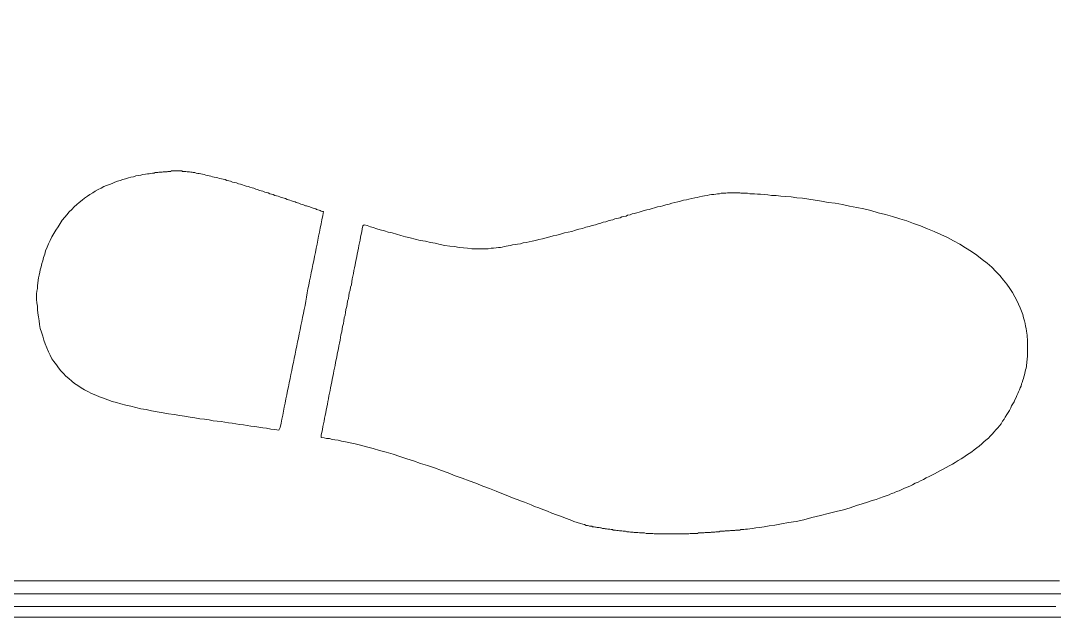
# Model space of a CAD drawing. Units: millimetres at full size, sheet at 1:100. Extents: x 3352 to 127672, y -40372 to 101181.
# Drawn here: x 57108.3 to 57358.1, y -11839.8 to -11695.6 of the extents above; entities that cross this region are included whole.
import ezdxf

# ---------------------------------------------------------------- set-up
doc = ezdxf.new("R2010")
doc.units = ezdxf.units.MM
doc.header["$LTSCALE"] = 100
doc.layers.add('0-0', color=134, linetype='Continuous', lineweight=18)

msp = doc.modelspace()

# ---------------------------------------------------------------- linework, layer by layer
at = {"layer": '0-0', "color": 1}
msp.add_lwpolyline([(57821.9, -7968.9), (56242.2, -7968.9), (56242.2, -11839.8), (61330.6, -11839.8), (61330.6, -10319.7), (57821.9, -10319.7)], close=True, dxfattribs=at)
at = {"layer": '0-0'}
for points in [[(57152.6, -11732.8), (57152.2, -11732.7), (57151.8, -11732.6), (57151.4, -11732.5), (57151.1, -11732.5), (57150.7, -11732.4), (57150.4, -11732.3), (57150, -11732.3), (57149.7, -11732.2), (57149.4, -11732.2), (57149.1, -11732.1), (57148.8, -11732.1), (57148.5, -11732.1), (57148.2, -11732), (57147.9, -11732), (57147.7, -11732), (57147.4, -11732), (57147.2, -11731.9), (57147, -11731.9), (57146.7, -11731.9), (57146.5, -11731.9), (57146.3, -11731.9), (57146.1, -11731.9), (57145.9, -11731.9), (57145.7, -11731.9), (57145.5, -11731.9), (57145.3, -11731.9), (57145.2, -11731.9), (57145, -11731.9), (57144.8, -11731.9), (57144.7, -11731.9), (57144.5, -11732), (57144.3, -11732), (57144.2, -11732), (57144.1, -11732), (57143.9, -11732), (57143.8, -11732), (57143.7, -11732.1), (57143.6, -11732.1), (57143.4, -11732.1)], [(57143.4, -11732.1), (57143.3, -11732.1), (57143.1, -11732.1), (57143, -11732.1), (57142.8, -11732.1), (57142.7, -11732.1), (57142.5, -11732.2), (57142.3, -11732.2), (57142.1, -11732.2), (57141.9, -11732.2), (57141.7, -11732.2), (57141.4, -11732.3), (57141.1, -11732.3), (57140.8, -11732.3), (57140.5, -11732.4), (57140.1, -11732.4), (57139.7, -11732.5), (57139.3, -11732.6), (57138.9, -11732.6), (57138.4, -11732.7), (57137.8, -11732.8), (57137.3, -11732.9), (57136.7, -11733), (57136.1, -11733.1), (57135.5, -11733.3), (57134.9, -11733.4), (57134.3, -11733.6), (57133.6, -11733.8), (57133, -11734), (57132.3, -11734.2), (57131.7, -11734.4), (57131, -11734.6), (57130.4, -11734.9), (57129.7, -11735.2), (57129, -11735.4), (57128.4, -11735.7), (57127.7, -11736.1), (57127, -11736.4), (57126.3, -11736.8), (57125.7, -11737.2)], [(57169.7, -11737.8), (57169.3, -11737.6), (57168.9, -11737.5), (57168.5, -11737.4), (57168.1, -11737.2), (57167.7, -11737.1), (57167.3, -11737), (57166.8, -11736.8), (57166.4, -11736.7), (57166, -11736.6), (57165.5, -11736.4), (57165.1, -11736.3), (57164.6, -11736.1), (57164.2, -11736), (57163.7, -11735.8), (57163.3, -11735.7), (57162.8, -11735.6), (57162.3, -11735.4), (57161.9, -11735.3), (57161.4, -11735.1), (57160.9, -11735), (57160.4, -11734.8), (57160, -11734.7), (57159.5, -11734.6), (57159, -11734.4), (57158.6, -11734.3), (57158.1, -11734.2), (57157.7, -11734), (57157.2, -11733.9), (57156.8, -11733.8), (57156.3, -11733.7), (57155.9, -11733.6), (57155.5, -11733.5), (57155, -11733.4), (57154.6, -11733.3), (57154.2, -11733.2), (57153.8, -11733.1), (57153.4, -11733), (57153, -11732.9), (57152.6, -11732.8)], [(57125.7, -11737.2), (57125, -11737.6), (57124.4, -11738), (57123.7, -11738.5), (57123.1, -11739), (57122.4, -11739.5), (57121.8, -11740), (57121.2, -11740.6), (57120.6, -11741.2), (57120, -11741.8), (57119.4, -11742.5), (57118.9, -11743.1), (57118.3, -11743.8), (57117.8, -11744.6), (57117.3, -11745.4), (57116.8, -11746.2), (57116.3, -11747), (57115.8, -11747.8), (57115.4, -11748.7), (57115, -11749.5), (57114.7, -11750.3), (57114.3, -11751.2), (57114.1, -11752), (57113.8, -11752.8), (57113.6, -11753.6), (57113.4, -11754.3), (57113.2, -11755.1), (57113, -11755.8), (57112.9, -11756.4), (57112.7, -11757.1), (57112.6, -11757.7), (57112.5, -11758.3), (57112.4, -11759), (57112.3, -11759.6), (57112.3, -11760.3), (57112.2, -11761), (57112.1, -11761.6), (57112.1, -11762.3), (57112.1, -11763), (57112.2, -11763.8)], [(57181.5, -11741.7), (57181.2, -11741.7), (57180.9, -11741.6), (57180.7, -11741.5), (57180.4, -11741.4), (57180.1, -11741.3), (57179.8, -11741.2), (57179.6, -11741.1), (57179.3, -11741), (57179, -11740.9), (57178.7, -11740.8), (57178.5, -11740.7), (57178.2, -11740.6), (57177.9, -11740.5), (57177.6, -11740.4), (57177.4, -11740.3), (57177.1, -11740.3), (57176.8, -11740.2), (57176.6, -11740.1), (57176.3, -11740), (57176, -11739.9), (57175.7, -11739.8), (57175.5, -11739.7), (57175.2, -11739.6), (57174.9, -11739.5), (57174.6, -11739.4), (57174.3, -11739.3), (57174, -11739.2), (57173.7, -11739.1), (57173.3, -11739), (57173, -11738.9), (57172.7, -11738.8), (57172.3, -11738.6), (57172, -11738.5), (57171.6, -11738.4), (57171.2, -11738.3), (57170.9, -11738.2), (57170.5, -11738), (57170.1, -11737.9), (57169.7, -11737.8)], [(57267.1, -11739.4), (57266.4, -11739.5), (57265.7, -11739.7), (57265, -11739.9), (57264.2, -11740.1), (57263.5, -11740.3), (57262.9, -11740.5), (57262.2, -11740.6), (57261.5, -11740.8), (57260.9, -11741), (57260.2, -11741.2), (57259.6, -11741.3), (57259, -11741.5), (57258.3, -11741.7), (57257.8, -11741.9), (57257.2, -11742), (57256.6, -11742.2), (57256.1, -11742.3), (57255.6, -11742.5), (57255, -11742.6), (57254.6, -11742.8), (57254.1, -11742.9), (57253.6, -11743), (57253.2, -11743.2), (57252.8, -11743.3), (57252.3, -11743.4), (57251.9, -11743.5), (57251.4, -11743.7), (57250.9, -11743.8), (57250.3, -11744), (57249.7, -11744.2), (57249.1, -11744.3), (57248.5, -11744.5), (57247.9, -11744.7), (57247.2, -11744.9), (57246.4, -11745.1), (57245.7, -11745.3), (57244.9, -11745.5), (57244.1, -11745.8), (57243.2, -11746)], [(57284.5, -11737.4), (57284, -11737.3), (57283.5, -11737.3), (57283.1, -11737.3), (57282.7, -11737.3), (57282.4, -11737.3), (57282.1, -11737.2), (57281.8, -11737.2), (57281.5, -11737.2), (57281.3, -11737.2), (57281, -11737.2), (57280.8, -11737.2), (57280.5, -11737.2), (57280.3, -11737.2), (57280, -11737.2), (57279.7, -11737.2), (57279.4, -11737.2), (57279.1, -11737.2), (57278.7, -11737.3), (57278.4, -11737.3), (57278, -11737.3), (57277.6, -11737.3), (57277.2, -11737.4), (57276.7, -11737.4), (57276.3, -11737.5), (57275.8, -11737.6), (57275.3, -11737.6), (57274.8, -11737.7), (57274.2, -11737.8), (57273.6, -11737.9), (57273.1, -11738), (57272.4, -11738.2), (57271.8, -11738.3), (57271.2, -11738.4), (57270.5, -11738.6), (57269.8, -11738.7), (57269.2, -11738.9), (57268.5, -11739), (57267.8, -11739.2), (57267.1, -11739.4)], [(57339.4, -11752.3), (57338.1, -11751.4), (57336.7, -11750.5), (57335.3, -11749.6), (57333.8, -11748.8), (57332.3, -11748), (57330.7, -11747.3), (57329.1, -11746.5), (57327.5, -11745.9), (57325.8, -11745.2), (57324.1, -11744.6), (57322.5, -11744), (57320.8, -11743.5), (57319, -11742.9), (57317.3, -11742.4), (57315.6, -11742), (57313.8, -11741.5), (57312.1, -11741.1), (57310.4, -11740.7), (57308.6, -11740.4), (57306.9, -11740), (57305.2, -11739.7), (57303.5, -11739.5), (57301.9, -11739.2), (57300.3, -11739), (57298.8, -11738.7), (57297.3, -11738.5), (57295.9, -11738.4), (57294.5, -11738.2), (57293.2, -11738.1), (57292, -11738), (57290.9, -11737.8), (57289.8, -11737.8), (57288.9, -11737.7), (57288, -11737.6), (57287.1, -11737.5), (57286.4, -11737.5), (57285.7, -11737.4), (57285.1, -11737.4), (57284.5, -11737.4)], [(57179.9, -11749.6), (57180.1, -11748.6), (57180.3, -11747.7), (57180.5, -11746.7), (57180.7, -11745.7), (57180.9, -11744.7), (57181.1, -11743.7), (57181.3, -11742.7), (57181.5, -11741.7)], [(57214.3, -11750.4), (57213.1, -11750.2), (57212, -11750.1), (57210.8, -11749.9), (57209.7, -11749.7), (57208.5, -11749.4), (57207.3, -11749.2), (57206.1, -11748.9), (57204.8, -11748.7), (57203.6, -11748.4), (57202.4, -11748.1), (57201.3, -11747.8), (57200.2, -11747.5), (57199.1, -11747.2), (57198.1, -11746.9), (57197.1, -11746.7), (57196.2, -11746.4), (57195.2, -11746.1), (57194.4, -11745.9), (57193.5, -11745.6), (57192.8, -11745.4), (57192, -11745.1), (57191.3, -11744.9), (57191, -11745.2), (57190.8, -11745.9), (57190.7, -11746.6), (57190.6, -11747.2), (57190.4, -11747.9), (57190.3, -11748.6), (57190.2, -11749.3), (57190, -11749.9), (57189.9, -11750.6), (57189.8, -11751.3), (57189.6, -11752), (57189.5, -11752.6), (57189.4, -11753.3), (57189.2, -11754), (57189.1, -11754.6), (57189, -11755.3), (57188.8, -11756)], [(57243.2, -11746), (57242.4, -11746.2), (57241.5, -11746.5), (57240.6, -11746.7), (57239.7, -11746.9), (57238.8, -11747.2), (57237.9, -11747.4), (57237, -11747.6), (57236.2, -11747.8), (57235.3, -11748.1), (57234.4, -11748.3), (57233.5, -11748.5), (57232.7, -11748.7), (57231.9, -11748.9), (57231.2, -11749), (57230.5, -11749.2), (57229.7, -11749.3), (57229.1, -11749.5), (57228.4, -11749.6), (57227.8, -11749.7), (57227.2, -11749.8), (57226.7, -11749.9), (57226.1, -11750), (57225.6, -11750.1), (57225.2, -11750.2), (57224.7, -11750.3), (57224.3, -11750.4), (57223.8, -11750.4), (57223.2, -11750.5), (57222.6, -11750.6), (57222, -11750.6), (57221.3, -11750.7), (57220.6, -11750.7), (57219.9, -11750.7), (57219.1, -11750.7), (57218.2, -11750.7), (57217.3, -11750.7), (57216.3, -11750.6), (57215.3, -11750.5), (57214.3, -11750.4)], [(57172.2, -11788), (57172.4, -11787), (57172.6, -11786), (57172.8, -11785), (57173, -11784.1), (57173.2, -11783.1), (57173.4, -11782.1), (57173.6, -11781.1), (57173.8, -11780.1), (57174, -11779.1), (57174.2, -11778.2), (57174.4, -11777.2), (57174.6, -11776.2), (57174.8, -11775.2), (57175, -11774.2), (57175.2, -11773.2), (57175.4, -11772.3), (57175.6, -11771.3), (57175.8, -11770.3), (57176, -11769.3), (57176.2, -11768.3), (57176.4, -11767.3), (57176.6, -11766.3), (57176.8, -11765.4), (57177, -11764.4), (57177.2, -11763.4), (57177.4, -11762.4), (57177.5, -11761.4), (57177.7, -11760.4), (57177.9, -11759.5), (57178.1, -11758.5), (57178.3, -11757.5), (57178.5, -11756.5), (57178.7, -11755.5), (57178.9, -11754.5), (57179.1, -11753.6), (57179.3, -11752.6), (57179.5, -11751.6), (57179.7, -11750.6), (57179.9, -11749.6)], [(57351.5, -11778.4), (57351.5, -11778), (57351.6, -11777.6), (57351.6, -11777.2), (57351.7, -11776.8), (57351.7, -11776.3), (57351.7, -11775.9), (57351.7, -11775.5), (57351.7, -11775.1), (57351.7, -11774.7), (57351.7, -11774.3), (57351.7, -11773.8), (57351.7, -11773.4), (57351.7, -11773), (57351.7, -11772.6), (57351.6, -11772.1), (57351.6, -11771.6), (57351.5, -11771.1), (57351.4, -11770.6), (57351.3, -11770), (57351.2, -11769.4), (57351.1, -11768.8), (57350.9, -11768.1), (57350.7, -11767.4), (57350.5, -11766.6), (57350.2, -11765.8), (57349.9, -11765), (57349.5, -11764.1), (57349.1, -11763.2), (57348.6, -11762.3), (57348, -11761.3), (57347.4, -11760.3), (57346.7, -11759.3), (57345.9, -11758.3), (57345, -11757.2), (57344, -11756.2), (57343, -11755.2), (57341.9, -11754.2), (57340.7, -11753.3), (57339.4, -11752.3)], [(57188.8, -11756), (57188.7, -11756.7), (57188.6, -11757.3), (57188.4, -11758), (57188.3, -11758.7), (57188.2, -11759.4), (57188, -11760), (57187.9, -11760.7), (57187.7, -11761.4), (57187.6, -11762.1), (57187.5, -11762.7), (57187.3, -11763.4), (57187.2, -11764.1), (57187.1, -11764.7), (57186.9, -11765.4), (57186.8, -11766.1), (57186.7, -11766.8), (57186.5, -11767.4), (57186.4, -11768.1), (57186.3, -11768.8), (57186.1, -11769.5), (57186, -11770.1), (57185.9, -11770.8), (57185.7, -11771.5), (57185.6, -11772.2), (57185.5, -11772.8), (57185.3, -11773.5), (57185.2, -11774.2), (57185.1, -11774.9), (57184.9, -11775.5), (57184.8, -11776.2), (57184.7, -11776.9), (57184.5, -11777.5), (57184.4, -11778.2), (57184.3, -11778.9), (57184.1, -11779.6), (57184, -11780.2), (57183.9, -11780.9), (57183.7, -11781.6), (57183.6, -11782.3)], [(57112.2, -11763.8), (57112.3, -11764.6), (57112.3, -11765.4), (57112.4, -11766.3), (57112.6, -11767.2), (57112.7, -11768.1), (57112.8, -11769), (57113, -11770), (57113.3, -11770.9), (57113.6, -11771.8), (57113.9, -11772.8), (57114.2, -11773.7), (57114.6, -11774.7), (57115, -11775.6), (57115.4, -11776.4), (57115.8, -11777.3), (57116.3, -11778), (57116.9, -11778.8), (57117.4, -11779.5), (57118, -11780.2), (57118.6, -11780.9), (57119.2, -11781.5), (57119.9, -11782.1), (57120.6, -11782.7), (57121.3, -11783.3), (57122.1, -11783.8), (57122.9, -11784.3), (57123.7, -11784.8), (57124.5, -11785.2), (57125.4, -11785.7), (57126.4, -11786.1), (57127.3, -11786.5), (57128.3, -11786.8), (57129.3, -11787.2), (57130.4, -11787.6), (57131.4, -11787.9), (57132.5, -11788.2), (57133.7, -11788.5), (57134.9, -11788.8), (57136.1, -11789.1)], [(57341.6, -11797), (57342.2, -11796.5), (57342.6, -11796), (57343.1, -11795.5), (57343.6, -11795), (57344, -11794.5), (57344.5, -11794), (57344.9, -11793.5), (57345.3, -11793), (57345.6, -11792.4), (57346, -11791.9), (57346.3, -11791.4), (57346.7, -11790.8), (57347, -11790.3), (57347.3, -11789.8), (57347.6, -11789.2), (57347.8, -11788.7), (57348.1, -11788.2), (57348.4, -11787.7), (57348.6, -11787.2), (57348.9, -11786.7), (57349.1, -11786.2), (57349.3, -11785.7), (57349.5, -11785.3), (57349.7, -11784.8), (57349.9, -11784.3), (57350.1, -11783.9), (57350.2, -11783.4), (57350.4, -11783), (57350.5, -11782.5), (57350.7, -11782.1), (57350.8, -11781.7), (57350.9, -11781.2), (57351, -11780.8), (57351.1, -11780.4), (57351.2, -11780), (57351.3, -11779.6), (57351.4, -11779.2), (57351.4, -11778.8), (57351.5, -11778.4)], [(57183.6, -11782.3), (57183.5, -11782.9), (57183.3, -11783.6), (57183.2, -11784.3), (57183.1, -11785), (57182.9, -11785.6), (57182.8, -11786.3), (57182.7, -11787), (57182.5, -11787.6), (57182.4, -11788.3), (57182.3, -11789), (57182.1, -11789.7), (57182, -11790.3), (57181.9, -11791), (57181.7, -11791.7), (57181.6, -11792.4), (57181.5, -11793), (57181.3, -11793.7), (57181.2, -11794.4), (57181.1, -11795.1), (57180.9, -11795.7), (57180.9, -11796.3), (57181.6, -11796.4), (57182.2, -11796.6), (57182.9, -11796.6), (57183.6, -11796.8), (57184.2, -11796.9), (57185, -11797), (57185.8, -11797.2), (57186.8, -11797.4), (57187.9, -11797.6), (57189.1, -11797.9), (57190.4, -11798.2), (57191.9, -11798.6), (57193.5, -11799), (57195, -11799.5), (57196.6, -11799.9), (57198.3, -11800.4), (57199.9, -11800.9), (57201.6, -11801.5)], [(57136.1, -11789.1), (57137.3, -11789.4), (57138.6, -11789.6), (57139.9, -11789.9), (57141.3, -11790.1), (57142.7, -11790.4), (57144, -11790.6), (57145.4, -11790.8), (57146.7, -11791), (57147.9, -11791.2), (57149.2, -11791.4), (57150.4, -11791.6), (57151.6, -11791.8), (57152.7, -11791.9), (57153.8, -11792.1), (57154.8, -11792.3), (57155.8, -11792.4), (57156.7, -11792.5), (57157.6, -11792.6), (57158.5, -11792.8), (57159.4, -11792.9), (57160.3, -11793), (57161.2, -11793.2), (57162.1, -11793.3), (57163, -11793.4), (57163.9, -11793.6), (57164.9, -11793.7), (57165.8, -11793.8), (57166.8, -11794), (57167.7, -11794.1), (57168.7, -11794.3), (57169.7, -11794.4), (57170.7, -11794.6), (57171, -11793.9), (57171.2, -11792.9), (57171.4, -11791.9), (57171.6, -11790.9), (57171.8, -11790), (57172, -11789), (57172.2, -11788)], [(57315.9, -11811), (57316.8, -11810.7), (57317.5, -11810.4), (57318.2, -11810.2), (57318.8, -11809.9), (57319.4, -11809.7), (57320, -11809.4), (57320.6, -11809.2), (57321.3, -11808.9), (57321.9, -11808.6), (57322.6, -11808.3), (57323.2, -11808.1), (57323.9, -11807.8), (57324.5, -11807.4), (57325.2, -11807.1), (57325.8, -11806.8), (57326.5, -11806.5), (57327.2, -11806.1), (57327.9, -11805.8), (57328.5, -11805.4), (57329.2, -11805.1), (57329.9, -11804.7), (57330.6, -11804.3), (57331.3, -11804), (57332, -11803.6), (57332.7, -11803.2), (57333.5, -11802.8), (57334.2, -11802.4), (57334.9, -11801.9), (57335.6, -11801.5), (57336.3, -11801.1), (57336.9, -11800.6), (57337.6, -11800.2), (57338.2, -11799.8), (57338.8, -11799.3), (57339.4, -11798.8), (57340, -11798.4), (57340.6, -11797.9), (57341.1, -11797.4), (57341.6, -11797)], [(57201.6, -11801.5), (57203.2, -11802), (57204.9, -11802.6), (57206.6, -11803.1), (57208.3, -11803.7), (57210, -11804.3), (57211.6, -11804.9), (57213.3, -11805.6), (57215, -11806.2), (57216.7, -11806.8), (57218.3, -11807.4), (57220, -11808.1), (57221.6, -11808.7), (57223.2, -11809.3), (57224.6, -11809.9), (57226, -11810.4), (57227.2, -11810.9), (57228.3, -11811.3), (57229.3, -11811.7), (57230.1, -11812), (57230.9, -11812.3), (57231.7, -11812.6), (57232.5, -11813), (57233.5, -11813.3), (57234.5, -11813.7), (57235.6, -11814.1), (57236.7, -11814.6), (57237.8, -11815), (57239, -11815.4), (57240, -11815.8), (57241.1, -11816.2), (57242, -11816.6), (57242.8, -11816.9), (57243.6, -11817.1), (57244.2, -11817.3), (57244.6, -11817.4), (57245, -11817.6), (57245.3, -11817.6), (57245.6, -11817.7), (57245.8, -11817.8)], [(57279.4, -11818.9), (57279.6, -11818.9), (57279.9, -11818.8), (57280.1, -11818.8), (57280.4, -11818.8), (57280.6, -11818.8), (57280.9, -11818.8), (57281.1, -11818.7), (57281.4, -11818.7), (57281.6, -11818.7), (57281.9, -11818.7), (57282.1, -11818.7), (57282.4, -11818.6), (57282.7, -11818.6), (57283.1, -11818.6), (57283.5, -11818.5), (57284, -11818.5), (57284.5, -11818.4), (57285.2, -11818.3), (57286, -11818.2), (57286.9, -11818.1), (57288, -11817.9), (57289.2, -11817.7), (57290.6, -11817.5), (57292.2, -11817.2), (57293.9, -11816.9), (57295.7, -11816.6), (57297.6, -11816.2), (57299.5, -11815.7), (57301.6, -11815.2), (57303.5, -11814.7), (57305.4, -11814.2), (57307.2, -11813.8), (57308.8, -11813.3), (57310.3, -11812.8), (57311.7, -11812.4), (57313, -11812), (57314.1, -11811.6), (57315.1, -11811.3), (57315.9, -11811)], [(57245.8, -11817.8), (57246, -11817.8), (57246.3, -11817.8), (57246.5, -11817.9), (57246.7, -11817.9), (57246.9, -11817.9), (57247.2, -11818), (57247.4, -11818), (57247.6, -11818.1), (57247.9, -11818.1), (57248.1, -11818.1), (57248.4, -11818.2), (57248.6, -11818.2), (57248.9, -11818.3), (57249.1, -11818.3), (57249.4, -11818.3), (57249.6, -11818.4), (57249.9, -11818.4), (57250.2, -11818.5), (57250.4, -11818.5), (57250.7, -11818.5), (57251, -11818.6), (57251.3, -11818.6), (57251.5, -11818.7), (57251.8, -11818.7), (57252.1, -11818.7), (57252.4, -11818.8), (57252.7, -11818.8), (57253, -11818.9), (57253.3, -11818.9), (57253.6, -11818.9), (57253.9, -11819), (57254.2, -11819), (57254.5, -11819), (57254.8, -11819.1), (57255.1, -11819.1), (57255.4, -11819.1), (57255.7, -11819.2), (57256, -11819.2), (57256.3, -11819.2)], [(57256.3, -11819.2), (57256.6, -11819.3), (57256.9, -11819.3), (57257.2, -11819.3), (57257.5, -11819.3), (57257.9, -11819.4), (57258.2, -11819.4), (57258.5, -11819.4), (57258.8, -11819.4), (57259.1, -11819.4), (57259.5, -11819.5), (57259.8, -11819.5), (57260.1, -11819.5), (57260.4, -11819.5), (57260.7, -11819.5), (57261.1, -11819.5), (57261.4, -11819.6), (57261.7, -11819.6), (57262, -11819.6), (57262.4, -11819.6), (57262.7, -11819.6), (57263, -11819.6), (57263.3, -11819.6), (57263.6, -11819.6), (57263.9, -11819.6), (57264.2, -11819.6), (57264.5, -11819.6), (57264.9, -11819.6), (57265.2, -11819.6), (57265.5, -11819.6), (57265.8, -11819.6), (57266.1, -11819.6), (57266.4, -11819.6), (57266.7, -11819.6), (57266.9, -11819.6), (57267.2, -11819.6), (57267.5, -11819.6), (57267.8, -11819.6), (57268.1, -11819.6), (57268.4, -11819.6)], [(57268.4, -11819.6), (57268.7, -11819.6), (57269, -11819.6), (57269.2, -11819.6), (57269.5, -11819.6), (57269.8, -11819.6), (57270.1, -11819.5), (57270.3, -11819.5), (57270.6, -11819.5), (57270.9, -11819.5), (57271.1, -11819.5), (57271.4, -11819.5), (57271.6, -11819.5), (57271.9, -11819.5), (57272.1, -11819.4), (57272.3, -11819.4), (57272.6, -11819.4), (57272.8, -11819.4), (57273, -11819.4), (57273.3, -11819.4), (57273.5, -11819.4), (57273.7, -11819.3), (57273.9, -11819.3), (57274.1, -11819.3), (57274.4, -11819.3), (57274.6, -11819.3), (57274.8, -11819.3), (57275, -11819.3), (57275.2, -11819.2), (57275.4, -11819.2), (57275.5, -11819.2), (57275.7, -11819.2), (57275.9, -11819.2), (57276.1, -11819.2), (57276.3, -11819.1), (57276.5, -11819.1), (57276.6, -11819.1), (57276.8, -11819.1), (57277, -11819.1), (57277.2, -11819.1)], [(57277.2, -11819.1), (57277.3, -11819), (57277.5, -11819), (57277.6, -11819), (57277.8, -11819), (57278, -11819), (57278.1, -11819), (57278.3, -11819), (57278.4, -11819), (57278.6, -11818.9), (57278.7, -11818.9), (57278.8, -11818.9), (57279, -11818.9), (57279.1, -11818.9), (57279.2, -11818.9), (57279.4, -11818.9)], [(57212.2, -11831), (57206.6, -11831), (57200.9, -11831), (57195.2, -11831), (57189.6, -11831), (57183.9, -11831), (57178.2, -11831), (57172.6, -11831), (57166.9, -11831), (57161.3, -11831), (57155.6, -11831), (57149.9, -11831), (57144.3, -11831), (57138.6, -11831), (57133, -11831), (57127.3, -11831), (57121.6, -11831), (57116, -11831), (57110.3, -11831), (57104.6, -11831)], [(57359.4, -11831), (57353.8, -11831), (57348.1, -11831), (57342.5, -11831), (57336.8, -11831), (57331.1, -11831), (57325.5, -11831), (57319.8, -11831), (57314.1, -11831), (57308.5, -11831), (57302.8, -11831), (57297.2, -11831), (57291.5, -11831), (57285.8, -11831), (57280.2, -11831), (57274.5, -11831), (57268.8, -11831), (57263.2, -11831), (57257.5, -11831), (57251.9, -11831), (57246.2, -11831), (57240.5, -11831), (57234.9, -11831), (57229.2, -11831), (57223.5, -11831), (57217.9, -11831), (57212.2, -11831)], [(57115.6, -11834.1), (57109.9, -11834.1), (57104.1, -11834.1)], [(57338.9, -11834.1), (57333.2, -11834.1), (57327.5, -11834.1), (57321.8, -11834.1), (57316, -11834.1), (57310.3, -11834.1), (57304.6, -11834.1), (57298.9, -11834.1), (57293.1, -11834.1), (57287.4, -11834.1), (57281.7, -11834.1), (57275.9, -11834.1), (57270.2, -11834.1), (57264.5, -11834.1), (57258.8, -11834.1), (57253, -11834.1), (57247.3, -11834.1), (57241.6, -11834.1), (57235.9, -11834.1), (57230.1, -11834.1), (57224.4, -11834.1), (57218.7, -11834.1), (57212.9, -11834.1), (57207.2, -11834.1), (57201.5, -11834.1), (57195.8, -11834.1), (57190, -11834.1), (57184.3, -11834.1), (57178.6, -11834.1), (57172.9, -11834.1), (57167.1, -11834.1), (57161.4, -11834.1), (57155.7, -11834.1), (57149.9, -11834.1), (57144.2, -11834.1), (57138.5, -11834.1), (57132.8, -11834.1), (57127, -11834.1), (57121.3, -11834.1), (57115.6, -11834.1)], [(57361.9, -11834.1), (57356.1, -11834.1), (57350.4, -11834.1), (57344.7, -11834.1), (57338.9, -11834.1)], [(57103.6, -11837.2), (57109.4, -11837.2), (57115.2, -11837.2), (57121, -11837.2), (57126.8, -11837.2), (57132.6, -11837.2), (57138.4, -11837.2), (57144.1, -11837.2), (57149.9, -11837.2), (57155.7, -11837.2), (57161.5, -11837.2), (57167.3, -11837.2), (57173.1, -11837.2), (57178.9, -11837.2), (57184.7, -11837.2)], [(57184.7, -11837.2), (57190.5, -11837.2), (57196.3, -11837.2), (57202.1, -11837.2), (57207.9, -11837.2), (57213.7, -11837.2), (57219.4, -11837.2), (57225.2, -11837.2), (57231, -11837.2), (57236.8, -11837.2), (57242.6, -11837.2), (57248.4, -11837.2), (57254.2, -11837.2), (57260, -11837.2), (57265.8, -11837.2), (57271.6, -11837.2), (57277.4, -11837.2), (57283.2, -11837.2), (57288.9, -11837.2), (57294.7, -11837.2), (57300.5, -11837.2), (57306.3, -11837.2), (57312.1, -11837.2), (57317.9, -11837.2), (57323.7, -11837.2), (57329.5, -11837.2), (57335.3, -11837.2), (57341.1, -11837.2), (57346.9, -11837.2), (57352.7, -11837.2), (57358.5, -11837.2)]]:
    msp.add_lwpolyline(points, dxfattribs=at)
at = {"layer": '0-0', "color": 7}
for points in [[(57152.6, -11732.8), (57152.2, -11732.7), (57151.8, -11732.6), (57151.4, -11732.5), (57151.1, -11732.5), (57150.7, -11732.4), (57150.4, -11732.3), (57150, -11732.3), (57149.7, -11732.2), (57149.4, -11732.2), (57149.1, -11732.1), (57148.8, -11732.1), (57148.5, -11732.1), (57148.2, -11732), (57147.9, -11732), (57147.7, -11732), (57147.4, -11732), (57147.2, -11731.9), (57147, -11731.9), (57146.7, -11731.9), (57146.5, -11731.9), (57146.3, -11731.9), (57146.1, -11731.9), (57145.9, -11731.9), (57145.7, -11731.9), (57145.5, -11731.9), (57145.3, -11731.9), (57145.2, -11731.9), (57145, -11731.9), (57144.8, -11731.9), (57144.7, -11731.9), (57144.5, -11732), (57144.3, -11732), (57144.2, -11732), (57144.1, -11732), (57143.9, -11732), (57143.8, -11732), (57143.7, -11732.1), (57143.6, -11732.1), (57143.4, -11732.1)], [(57143.4, -11732.1), (57143.3, -11732.1), (57143.1, -11732.1), (57143, -11732.1), (57142.8, -11732.1), (57142.7, -11732.1), (57142.5, -11732.2), (57142.3, -11732.2), (57142.1, -11732.2), (57141.9, -11732.2), (57141.7, -11732.2), (57141.4, -11732.3), (57141.1, -11732.3), (57140.8, -11732.3), (57140.5, -11732.4), (57140.1, -11732.4), (57139.7, -11732.5), (57139.3, -11732.6), (57138.9, -11732.6), (57138.4, -11732.7), (57137.8, -11732.8), (57137.3, -11732.9), (57136.7, -11733), (57136.1, -11733.1), (57135.5, -11733.3), (57134.9, -11733.4), (57134.3, -11733.6), (57133.6, -11733.8), (57133, -11734), (57132.3, -11734.2), (57131.7, -11734.4), (57131, -11734.6), (57130.4, -11734.9), (57129.7, -11735.2), (57129, -11735.4), (57128.4, -11735.7), (57127.7, -11736.1), (57127, -11736.4), (57126.3, -11736.8), (57125.7, -11737.2)], [(57169.7, -11737.8), (57169.3, -11737.6), (57168.9, -11737.5), (57168.5, -11737.4), (57168.1, -11737.2), (57167.7, -11737.1), (57167.3, -11737), (57166.8, -11736.8), (57166.4, -11736.7), (57166, -11736.6), (57165.5, -11736.4), (57165.1, -11736.3), (57164.6, -11736.1), (57164.2, -11736), (57163.7, -11735.8), (57163.3, -11735.7), (57162.8, -11735.6), (57162.3, -11735.4), (57161.9, -11735.3), (57161.4, -11735.1), (57160.9, -11735), (57160.4, -11734.8), (57160, -11734.7), (57159.5, -11734.6), (57159, -11734.4), (57158.6, -11734.3), (57158.1, -11734.2), (57157.7, -11734), (57157.2, -11733.9), (57156.8, -11733.8), (57156.3, -11733.7), (57155.9, -11733.6), (57155.5, -11733.5), (57155, -11733.4), (57154.6, -11733.3), (57154.2, -11733.2), (57153.8, -11733.1), (57153.4, -11733), (57153, -11732.9), (57152.6, -11732.8)], [(57125.7, -11737.2), (57125, -11737.6), (57124.4, -11738), (57123.7, -11738.5), (57123.1, -11739), (57122.4, -11739.5), (57121.8, -11740), (57121.2, -11740.6), (57120.6, -11741.2), (57120, -11741.8), (57119.4, -11742.5), (57118.9, -11743.1), (57118.3, -11743.8), (57117.8, -11744.6), (57117.3, -11745.4), (57116.8, -11746.2), (57116.3, -11747), (57115.8, -11747.8), (57115.4, -11748.7), (57115, -11749.5), (57114.7, -11750.3), (57114.3, -11751.2), (57114.1, -11752), (57113.8, -11752.8), (57113.6, -11753.6), (57113.4, -11754.3), (57113.2, -11755.1), (57113, -11755.8), (57112.9, -11756.4), (57112.7, -11757.1), (57112.6, -11757.7), (57112.5, -11758.3), (57112.4, -11759), (57112.3, -11759.6), (57112.3, -11760.3), (57112.2, -11761), (57112.1, -11761.6), (57112.1, -11762.3), (57112.1, -11763), (57112.2, -11763.8)], [(57181.5, -11741.7), (57181.2, -11741.7), (57180.9, -11741.6), (57180.7, -11741.5), (57180.4, -11741.4), (57180.1, -11741.3), (57179.8, -11741.2), (57179.6, -11741.1), (57179.3, -11741), (57179, -11740.9), (57178.7, -11740.8), (57178.5, -11740.7), (57178.2, -11740.6), (57177.9, -11740.5), (57177.6, -11740.4), (57177.4, -11740.3), (57177.1, -11740.3), (57176.8, -11740.2), (57176.6, -11740.1), (57176.3, -11740), (57176, -11739.9), (57175.7, -11739.8), (57175.5, -11739.7), (57175.2, -11739.6), (57174.9, -11739.5), (57174.6, -11739.4), (57174.3, -11739.3), (57174, -11739.2), (57173.7, -11739.1), (57173.3, -11739), (57173, -11738.9), (57172.7, -11738.8), (57172.3, -11738.6), (57172, -11738.5), (57171.6, -11738.4), (57171.2, -11738.3), (57170.9, -11738.2), (57170.5, -11738), (57170.1, -11737.9), (57169.7, -11737.8)], [(57267.1, -11739.4), (57266.4, -11739.5), (57265.7, -11739.7), (57265, -11739.9), (57264.2, -11740.1), (57263.5, -11740.3), (57262.9, -11740.5), (57262.2, -11740.6), (57261.5, -11740.8), (57260.9, -11741), (57260.2, -11741.2), (57259.6, -11741.3), (57259, -11741.5), (57258.3, -11741.7), (57257.8, -11741.9), (57257.2, -11742), (57256.6, -11742.2), (57256.1, -11742.3), (57255.6, -11742.5), (57255, -11742.6), (57254.6, -11742.8), (57254.1, -11742.9), (57253.6, -11743), (57253.2, -11743.2), (57252.8, -11743.3), (57252.3, -11743.4), (57251.9, -11743.5), (57251.4, -11743.7), (57250.9, -11743.8), (57250.3, -11744), (57249.7, -11744.2), (57249.1, -11744.3), (57248.5, -11744.5), (57247.9, -11744.7), (57247.2, -11744.9), (57246.4, -11745.1), (57245.7, -11745.3), (57244.9, -11745.5), (57244.1, -11745.8), (57243.2, -11746)], [(57284.5, -11737.4), (57284, -11737.3), (57283.5, -11737.3), (57283.1, -11737.3), (57282.7, -11737.3), (57282.4, -11737.3), (57282.1, -11737.2), (57281.8, -11737.2), (57281.5, -11737.2), (57281.3, -11737.2), (57281, -11737.2), (57280.8, -11737.2), (57280.5, -11737.2), (57280.3, -11737.2), (57280, -11737.2), (57279.7, -11737.2), (57279.4, -11737.2), (57279.1, -11737.2), (57278.7, -11737.3), (57278.4, -11737.3), (57278, -11737.3), (57277.6, -11737.3), (57277.2, -11737.4), (57276.7, -11737.4), (57276.3, -11737.5), (57275.8, -11737.6), (57275.3, -11737.6), (57274.8, -11737.7), (57274.2, -11737.8), (57273.6, -11737.9), (57273.1, -11738), (57272.4, -11738.2), (57271.8, -11738.3), (57271.2, -11738.4), (57270.5, -11738.6), (57269.8, -11738.7), (57269.2, -11738.9), (57268.5, -11739), (57267.8, -11739.2), (57267.1, -11739.4)], [(57339.4, -11752.3), (57338.1, -11751.4), (57336.7, -11750.5), (57335.3, -11749.6), (57333.8, -11748.8), (57332.3, -11748), (57330.7, -11747.3), (57329.1, -11746.5), (57327.5, -11745.9), (57325.8, -11745.2), (57324.1, -11744.6), (57322.5, -11744), (57320.8, -11743.5), (57319, -11742.9), (57317.3, -11742.4), (57315.6, -11742), (57313.8, -11741.5), (57312.1, -11741.1), (57310.4, -11740.7), (57308.6, -11740.4), (57306.9, -11740), (57305.2, -11739.7), (57303.5, -11739.5), (57301.9, -11739.2), (57300.3, -11739), (57298.8, -11738.7), (57297.3, -11738.5), (57295.9, -11738.4), (57294.5, -11738.2), (57293.2, -11738.1), (57292, -11738), (57290.9, -11737.8), (57289.8, -11737.8), (57288.9, -11737.7), (57288, -11737.6), (57287.1, -11737.5), (57286.4, -11737.5), (57285.7, -11737.4), (57285.1, -11737.4), (57284.5, -11737.4)], [(57179.9, -11749.6), (57180.1, -11748.6), (57180.3, -11747.7), (57180.5, -11746.7), (57180.7, -11745.7), (57180.9, -11744.7), (57181.1, -11743.7), (57181.3, -11742.7), (57181.5, -11741.7)], [(57214.3, -11750.4), (57213.1, -11750.2), (57212, -11750.1), (57210.8, -11749.9), (57209.7, -11749.7), (57208.5, -11749.4), (57207.3, -11749.2), (57206.1, -11748.9), (57204.8, -11748.7), (57203.6, -11748.4), (57202.4, -11748.1), (57201.3, -11747.8), (57200.2, -11747.5), (57199.1, -11747.2), (57198.1, -11746.9), (57197.1, -11746.7), (57196.2, -11746.4), (57195.2, -11746.1), (57194.4, -11745.9), (57193.5, -11745.6), (57192.8, -11745.4), (57192, -11745.1), (57191.3, -11744.9), (57191, -11745.2), (57190.8, -11745.9), (57190.7, -11746.6), (57190.6, -11747.2), (57190.4, -11747.9), (57190.3, -11748.6), (57190.2, -11749.3), (57190, -11749.9), (57189.9, -11750.6), (57189.8, -11751.3), (57189.6, -11752), (57189.5, -11752.6), (57189.4, -11753.3), (57189.2, -11754), (57189.1, -11754.6), (57189, -11755.3), (57188.8, -11756)], [(57243.2, -11746), (57242.4, -11746.2), (57241.5, -11746.5), (57240.6, -11746.7), (57239.7, -11746.9), (57238.8, -11747.2), (57237.9, -11747.4), (57237, -11747.6), (57236.2, -11747.8), (57235.3, -11748.1), (57234.4, -11748.3), (57233.5, -11748.5), (57232.7, -11748.7), (57231.9, -11748.9), (57231.2, -11749), (57230.5, -11749.2), (57229.7, -11749.3), (57229.1, -11749.5), (57228.4, -11749.6), (57227.8, -11749.7), (57227.2, -11749.8), (57226.7, -11749.9), (57226.1, -11750), (57225.6, -11750.1), (57225.2, -11750.2), (57224.7, -11750.3), (57224.3, -11750.4), (57223.8, -11750.4), (57223.2, -11750.5), (57222.6, -11750.6), (57222, -11750.6), (57221.3, -11750.7), (57220.6, -11750.7), (57219.9, -11750.7), (57219.1, -11750.7), (57218.2, -11750.7), (57217.3, -11750.7), (57216.3, -11750.6), (57215.3, -11750.5), (57214.3, -11750.4)], [(57172.2, -11788), (57172.4, -11787), (57172.6, -11786), (57172.8, -11785), (57173, -11784.1), (57173.2, -11783.1), (57173.4, -11782.1), (57173.6, -11781.1), (57173.8, -11780.1), (57174, -11779.1), (57174.2, -11778.2), (57174.4, -11777.2), (57174.6, -11776.2), (57174.8, -11775.2), (57175, -11774.2), (57175.2, -11773.2), (57175.4, -11772.3), (57175.6, -11771.3), (57175.8, -11770.3), (57176, -11769.3), (57176.2, -11768.3), (57176.4, -11767.3), (57176.6, -11766.3), (57176.8, -11765.4), (57177, -11764.4), (57177.2, -11763.4), (57177.4, -11762.4), (57177.5, -11761.4), (57177.7, -11760.4), (57177.9, -11759.5), (57178.1, -11758.5), (57178.3, -11757.5), (57178.5, -11756.5), (57178.7, -11755.5), (57178.9, -11754.5), (57179.1, -11753.6), (57179.3, -11752.6), (57179.5, -11751.6), (57179.7, -11750.6), (57179.9, -11749.6)], [(57351.5, -11778.4), (57351.5, -11778), (57351.6, -11777.6), (57351.6, -11777.2), (57351.7, -11776.8), (57351.7, -11776.3), (57351.7, -11775.9), (57351.7, -11775.5), (57351.7, -11775.1), (57351.7, -11774.7), (57351.7, -11774.3), (57351.7, -11773.8), (57351.7, -11773.4), (57351.7, -11773), (57351.7, -11772.6), (57351.6, -11772.1), (57351.6, -11771.6), (57351.5, -11771.1), (57351.4, -11770.6), (57351.3, -11770), (57351.2, -11769.4), (57351.1, -11768.8), (57350.9, -11768.1), (57350.7, -11767.4), (57350.5, -11766.6), (57350.2, -11765.8), (57349.9, -11765), (57349.5, -11764.1), (57349.1, -11763.2), (57348.6, -11762.3), (57348, -11761.3), (57347.4, -11760.3), (57346.7, -11759.3), (57345.9, -11758.3), (57345, -11757.2), (57344, -11756.2), (57343, -11755.2), (57341.9, -11754.2), (57340.7, -11753.3), (57339.4, -11752.3)], [(57188.8, -11756), (57188.7, -11756.7), (57188.6, -11757.3), (57188.4, -11758), (57188.3, -11758.7), (57188.2, -11759.4), (57188, -11760), (57187.9, -11760.7), (57187.7, -11761.4), (57187.6, -11762.1), (57187.5, -11762.7), (57187.3, -11763.4), (57187.2, -11764.1), (57187.1, -11764.7), (57186.9, -11765.4), (57186.8, -11766.1), (57186.7, -11766.8), (57186.5, -11767.4), (57186.4, -11768.1), (57186.3, -11768.8), (57186.1, -11769.5), (57186, -11770.1), (57185.9, -11770.8), (57185.7, -11771.5), (57185.6, -11772.2), (57185.5, -11772.8), (57185.3, -11773.5), (57185.2, -11774.2), (57185.1, -11774.9), (57184.9, -11775.5), (57184.8, -11776.2), (57184.7, -11776.9), (57184.5, -11777.5), (57184.4, -11778.2), (57184.3, -11778.9), (57184.1, -11779.6), (57184, -11780.2), (57183.9, -11780.9), (57183.7, -11781.6), (57183.6, -11782.3)], [(57112.2, -11763.8), (57112.3, -11764.6), (57112.3, -11765.4), (57112.4, -11766.3), (57112.6, -11767.2), (57112.7, -11768.1), (57112.8, -11769), (57113, -11770), (57113.3, -11770.9), (57113.6, -11771.8), (57113.9, -11772.8), (57114.2, -11773.7), (57114.6, -11774.7), (57115, -11775.6), (57115.4, -11776.4), (57115.8, -11777.3), (57116.3, -11778), (57116.9, -11778.8), (57117.4, -11779.5), (57118, -11780.2), (57118.6, -11780.9), (57119.2, -11781.5), (57119.9, -11782.1), (57120.6, -11782.7), (57121.3, -11783.3), (57122.1, -11783.8), (57122.9, -11784.3), (57123.7, -11784.8), (57124.5, -11785.2), (57125.4, -11785.7), (57126.4, -11786.1), (57127.3, -11786.5), (57128.3, -11786.8), (57129.3, -11787.2), (57130.4, -11787.6), (57131.4, -11787.9), (57132.5, -11788.2), (57133.7, -11788.5), (57134.9, -11788.8), (57136.1, -11789.1)], [(57341.6, -11797), (57342.2, -11796.5), (57342.6, -11796), (57343.1, -11795.5), (57343.6, -11795), (57344, -11794.5), (57344.5, -11794), (57344.9, -11793.5), (57345.3, -11793), (57345.6, -11792.4), (57346, -11791.9), (57346.3, -11791.4), (57346.7, -11790.8), (57347, -11790.3), (57347.3, -11789.8), (57347.6, -11789.2), (57347.8, -11788.7), (57348.1, -11788.2), (57348.4, -11787.7), (57348.6, -11787.2), (57348.9, -11786.7), (57349.1, -11786.2), (57349.3, -11785.7), (57349.5, -11785.3), (57349.7, -11784.8), (57349.9, -11784.3), (57350.1, -11783.9), (57350.2, -11783.4), (57350.4, -11783), (57350.5, -11782.5), (57350.7, -11782.1), (57350.8, -11781.7), (57350.9, -11781.2), (57351, -11780.8), (57351.1, -11780.4), (57351.2, -11780), (57351.3, -11779.6), (57351.4, -11779.2), (57351.4, -11778.8), (57351.5, -11778.4)], [(57183.6, -11782.3), (57183.5, -11782.9), (57183.3, -11783.6), (57183.2, -11784.3), (57183.1, -11785), (57182.9, -11785.6), (57182.8, -11786.3), (57182.7, -11787), (57182.5, -11787.6), (57182.4, -11788.3), (57182.3, -11789), (57182.1, -11789.7), (57182, -11790.3), (57181.9, -11791), (57181.7, -11791.7), (57181.6, -11792.4), (57181.5, -11793), (57181.3, -11793.7), (57181.2, -11794.4), (57181.1, -11795.1), (57180.9, -11795.7), (57180.9, -11796.3), (57181.6, -11796.4), (57182.2, -11796.6), (57182.9, -11796.6), (57183.6, -11796.8), (57184.2, -11796.9), (57185, -11797), (57185.8, -11797.2), (57186.8, -11797.4), (57187.9, -11797.6), (57189.1, -11797.9), (57190.4, -11798.2), (57191.9, -11798.6), (57193.5, -11799), (57195, -11799.5), (57196.6, -11799.9), (57198.3, -11800.4), (57199.9, -11800.9), (57201.6, -11801.5)], [(57136.1, -11789.1), (57137.3, -11789.4), (57138.6, -11789.6), (57139.9, -11789.9), (57141.3, -11790.1), (57142.7, -11790.4), (57144, -11790.6), (57145.4, -11790.8), (57146.7, -11791), (57147.9, -11791.2), (57149.2, -11791.4), (57150.4, -11791.6), (57151.6, -11791.8), (57152.7, -11791.9), (57153.8, -11792.1), (57154.8, -11792.3), (57155.8, -11792.4), (57156.7, -11792.5), (57157.6, -11792.6), (57158.5, -11792.8), (57159.4, -11792.9), (57160.3, -11793), (57161.2, -11793.2), (57162.1, -11793.3), (57163, -11793.4), (57163.9, -11793.6), (57164.9, -11793.7), (57165.8, -11793.8), (57166.8, -11794), (57167.7, -11794.1), (57168.7, -11794.3), (57169.7, -11794.4), (57170.7, -11794.6), (57171, -11793.9), (57171.2, -11792.9), (57171.4, -11791.9), (57171.6, -11790.9), (57171.8, -11790), (57172, -11789), (57172.2, -11788)], [(57315.9, -11811), (57316.8, -11810.7), (57317.5, -11810.4), (57318.2, -11810.2), (57318.8, -11809.9), (57319.4, -11809.7), (57320, -11809.4), (57320.6, -11809.2), (57321.3, -11808.9), (57321.9, -11808.6), (57322.6, -11808.3), (57323.2, -11808.1), (57323.9, -11807.8), (57324.5, -11807.4), (57325.2, -11807.1), (57325.8, -11806.8), (57326.5, -11806.5), (57327.2, -11806.1), (57327.9, -11805.8), (57328.5, -11805.4), (57329.2, -11805.1), (57329.9, -11804.7), (57330.6, -11804.3), (57331.3, -11804), (57332, -11803.6), (57332.7, -11803.2), (57333.5, -11802.8), (57334.2, -11802.4), (57334.9, -11801.9), (57335.6, -11801.5), (57336.3, -11801.1), (57336.9, -11800.6), (57337.6, -11800.2), (57338.2, -11799.8), (57338.8, -11799.3), (57339.4, -11798.8), (57340, -11798.4), (57340.6, -11797.9), (57341.1, -11797.4), (57341.6, -11797)], [(57201.6, -11801.5), (57203.2, -11802), (57204.9, -11802.6), (57206.6, -11803.1), (57208.3, -11803.7), (57210, -11804.3), (57211.6, -11804.9), (57213.3, -11805.6), (57215, -11806.2), (57216.7, -11806.8), (57218.3, -11807.4), (57220, -11808.1), (57221.6, -11808.7), (57223.2, -11809.3), (57224.6, -11809.9), (57226, -11810.4), (57227.2, -11810.9), (57228.3, -11811.3), (57229.3, -11811.7), (57230.1, -11812), (57230.9, -11812.3), (57231.7, -11812.6), (57232.5, -11813), (57233.5, -11813.3), (57234.5, -11813.7), (57235.6, -11814.1), (57236.7, -11814.6), (57237.8, -11815), (57239, -11815.4), (57240, -11815.8), (57241.1, -11816.2), (57242, -11816.6), (57242.8, -11816.9), (57243.6, -11817.1), (57244.2, -11817.3), (57244.6, -11817.4), (57245, -11817.6), (57245.3, -11817.6), (57245.6, -11817.7), (57245.8, -11817.8)], [(57279.4, -11818.9), (57279.6, -11818.9), (57279.9, -11818.8), (57280.1, -11818.8), (57280.4, -11818.8), (57280.6, -11818.8), (57280.9, -11818.8), (57281.1, -11818.7), (57281.4, -11818.7), (57281.6, -11818.7), (57281.9, -11818.7), (57282.1, -11818.7), (57282.4, -11818.6), (57282.7, -11818.6), (57283.1, -11818.6), (57283.5, -11818.5), (57284, -11818.5), (57284.5, -11818.4), (57285.2, -11818.3), (57286, -11818.2), (57286.9, -11818.1), (57288, -11817.9), (57289.2, -11817.7), (57290.6, -11817.5), (57292.2, -11817.2), (57293.9, -11816.9), (57295.7, -11816.6), (57297.6, -11816.2), (57299.5, -11815.7), (57301.6, -11815.2), (57303.5, -11814.7), (57305.4, -11814.2), (57307.2, -11813.8), (57308.8, -11813.3), (57310.3, -11812.8), (57311.7, -11812.4), (57313, -11812), (57314.1, -11811.6), (57315.1, -11811.3), (57315.9, -11811)], [(57245.8, -11817.8), (57246, -11817.8), (57246.3, -11817.8), (57246.5, -11817.9), (57246.7, -11817.9), (57246.9, -11817.9), (57247.2, -11818), (57247.4, -11818), (57247.6, -11818.1), (57247.9, -11818.1), (57248.1, -11818.1), (57248.4, -11818.2), (57248.6, -11818.2), (57248.9, -11818.3), (57249.1, -11818.3), (57249.4, -11818.3), (57249.6, -11818.4), (57249.9, -11818.4), (57250.2, -11818.5), (57250.4, -11818.5), (57250.7, -11818.5), (57251, -11818.6), (57251.3, -11818.6), (57251.5, -11818.7), (57251.8, -11818.7), (57252.1, -11818.7), (57252.4, -11818.8), (57252.7, -11818.8), (57253, -11818.9), (57253.3, -11818.9), (57253.6, -11818.9), (57253.9, -11819), (57254.2, -11819), (57254.5, -11819), (57254.8, -11819.1), (57255.1, -11819.1), (57255.4, -11819.1), (57255.7, -11819.2), (57256, -11819.2), (57256.3, -11819.2)], [(57256.3, -11819.2), (57256.6, -11819.3), (57256.9, -11819.3), (57257.2, -11819.3), (57257.5, -11819.3), (57257.9, -11819.4), (57258.2, -11819.4), (57258.5, -11819.4), (57258.8, -11819.4), (57259.1, -11819.4), (57259.5, -11819.5), (57259.8, -11819.5), (57260.1, -11819.5), (57260.4, -11819.5), (57260.7, -11819.5), (57261.1, -11819.5), (57261.4, -11819.6), (57261.7, -11819.6), (57262, -11819.6), (57262.4, -11819.6), (57262.7, -11819.6), (57263, -11819.6), (57263.3, -11819.6), (57263.6, -11819.6), (57263.9, -11819.6), (57264.2, -11819.6), (57264.5, -11819.6), (57264.9, -11819.6), (57265.2, -11819.6), (57265.5, -11819.6), (57265.8, -11819.6), (57266.1, -11819.6), (57266.4, -11819.6), (57266.7, -11819.6), (57266.9, -11819.6), (57267.2, -11819.6), (57267.5, -11819.6), (57267.8, -11819.6), (57268.1, -11819.6), (57268.4, -11819.6)], [(57268.4, -11819.6), (57268.7, -11819.6), (57269, -11819.6), (57269.2, -11819.6), (57269.5, -11819.6), (57269.8, -11819.6), (57270.1, -11819.5), (57270.3, -11819.5), (57270.6, -11819.5), (57270.9, -11819.5), (57271.1, -11819.5), (57271.4, -11819.5), (57271.6, -11819.5), (57271.9, -11819.5), (57272.1, -11819.4), (57272.3, -11819.4), (57272.6, -11819.4), (57272.8, -11819.4), (57273, -11819.4), (57273.3, -11819.4), (57273.5, -11819.4), (57273.7, -11819.3), (57273.9, -11819.3), (57274.1, -11819.3), (57274.4, -11819.3), (57274.6, -11819.3), (57274.8, -11819.3), (57275, -11819.3), (57275.2, -11819.2), (57275.4, -11819.2), (57275.5, -11819.2), (57275.7, -11819.2), (57275.9, -11819.2), (57276.1, -11819.2), (57276.3, -11819.1), (57276.5, -11819.1), (57276.6, -11819.1), (57276.8, -11819.1), (57277, -11819.1), (57277.2, -11819.1)], [(57277.2, -11819.1), (57277.3, -11819), (57277.5, -11819), (57277.6, -11819), (57277.8, -11819), (57278, -11819), (57278.1, -11819), (57278.3, -11819), (57278.4, -11819), (57278.6, -11818.9), (57278.7, -11818.9), (57278.8, -11818.9), (57279, -11818.9), (57279.1, -11818.9), (57279.2, -11818.9), (57279.4, -11818.9)]]:
    msp.add_lwpolyline(points, dxfattribs=at)

doc.saveas('drawing.dxf')
